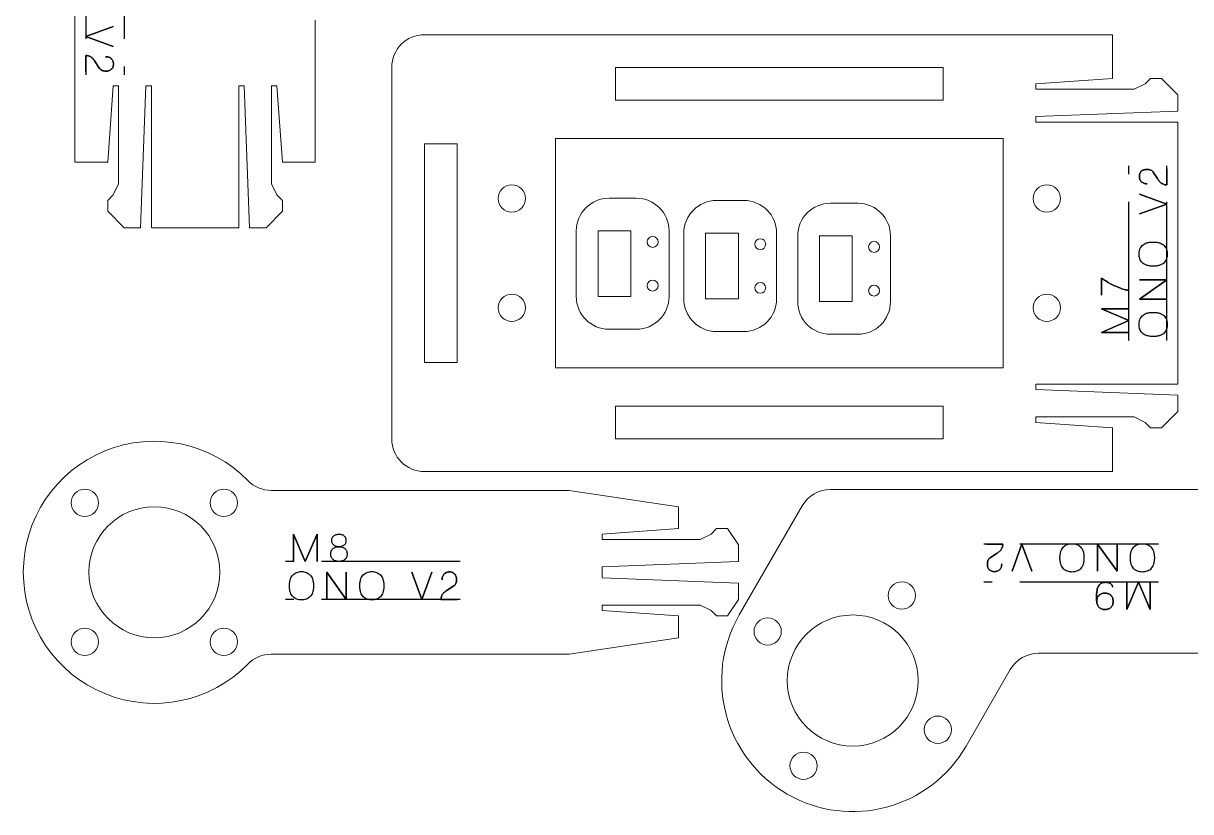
# Model space of a CAD drawing. Header units: millimetres. Extents: x 101 to 393, y 223 to 359.
# Drawn here: x 208 to 314.9, y 222.7 to 294.9 of the extents above; entities that cross this region are included whole.
import ezdxf

# ---------------------------------------------------------------- set-up
doc = ezdxf.new("R2010")
doc.units = ezdxf.units.MM
doc.linetypes.add('CENTERX2', pattern=[20.32, 12.7, -2.54, 2.54, -2.54])

msp = doc.modelspace()

# ---------------------------------------------------------------- linework, layer by layer
at = {"color": 7, "linetype": 'Continuous', "lineweight": 15}
for p, q in [((212.76, 310.18), (212.76, 282.18)), ((234.76, 295.18), (234.76, 282.18)), ((307.77, 293.85), (244.77, 293.85)), ((307.77, 289.85), (307.77, 293.85)), ((241.77, 290.85), (241.77, 256.85)), ((262.27, 290.85), (262.27, 287.85)), ((262.27, 290.85), (292.27, 290.85)), ((292.27, 290.85), (292.27, 287.85)), ((300.77, 289.35), (307.77, 289.85)), ((311.27, 289.85), (310.77, 289.35)), ((312.27, 289.85), (311.27, 289.85)), ((313.77, 288.35), (312.27, 289.85)), ((216.26, 289.18), (215.76, 282.18)), ((216.76, 289.18), (216.26, 289.18)), ((216.76, 280.18), (216.76, 289.18)), ((219.26, 289.18), (218.76, 276.18)), ((219.76, 289.18), (219.26, 289.18)), ((219.76, 276.18), (219.76, 289.18)), ((227.76, 276.18), (227.76, 289.18)), ((227.76, 289.18), (228.26, 289.18)), ((228.26, 289.18), (228.76, 276.18)), ((230.76, 280.18), (230.76, 289.18)), ((230.76, 289.18), (231.26, 289.18)), ((231.26, 289.18), (231.76, 282.18)), ((300.77, 288.85), (300.77, 289.35)), ((309.77, 288.85), (300.77, 288.85)), ((310.77, 289.35), (309.77, 288.85)), ((262.27, 287.85), (292.27, 287.85)), ((313.77, 286.85), (313.77, 288.35)), ((300.77, 286.35), (313.77, 286.85)), ((300.77, 285.85), (300.77, 286.35)), ((313.77, 285.85), (300.77, 285.85)), ((313.77, 285.85), (313.77, 261.85)), ((244.77, 283.85), (244.77, 263.85)), ((244.77, 283.85), (247.77, 283.85)), ((247.77, 283.85), (247.77, 263.85)), ((256.77, 284.35), (297.77, 284.35)), ((256.77, 263.35), (256.77, 284.35)), ((297.77, 263.35), (297.77, 284.35)), ((212.76, 282.18), (215.76, 282.18)), ((234.76, 282.18), (231.76, 282.18)), ((216.26, 279.18), (216.76, 280.18)), ((231.26, 279.18), (230.76, 280.18)), ((215.76, 278.68), (216.26, 279.18)), ((231.76, 278.68), (231.26, 279.18)), ((215.76, 277.68), (215.76, 278.68)), ((231.76, 277.68), (231.76, 278.68)), ((264.17, 278.88), (261.67, 278.88)), ((274.02, 278.67), (271.52, 278.67)), ((284.45, 278.42), (281.95, 278.42)), ((217.26, 276.18), (215.76, 277.68)), ((230.26, 276.18), (231.76, 277.68)), ((218.76, 276.18), (217.26, 276.18)), ((227.76, 276.18), (219.76, 276.18)), ((228.76, 276.18), (230.26, 276.18)), ((258.67, 275.88), (258.67, 269.88)), ((263.67, 275.88), (260.67, 275.88)), ((260.67, 275.88), (260.67, 269.88)), ((263.67, 269.88), (263.67, 275.88)), ((267.17, 269.88), (267.17, 275.88)), ((268.52, 275.67), (268.52, 269.67)), ((273.52, 275.67), (270.52, 275.67)), ((270.52, 275.67), (270.52, 269.67)), ((273.52, 269.67), (273.52, 275.67)), ((277.02, 269.67), (277.02, 275.67)), ((278.95, 275.42), (278.95, 269.42)), ((283.95, 275.42), (280.95, 275.42)), ((280.95, 275.42), (280.95, 269.42)), ((283.95, 269.42), (283.95, 275.42)), ((287.45, 269.42), (287.45, 275.42)), ((260.67, 269.88), (263.67, 269.88)), ((270.52, 269.67), (273.52, 269.67)), ((280.95, 269.42), (283.95, 269.42)), ((261.67, 266.88), (264.17, 266.88)), ((271.52, 266.67), (274.02, 266.67)), ((281.95, 266.42), (284.45, 266.42)), ((244.77, 263.85), (247.77, 263.85)), ((256.77, 263.35), (297.77, 263.35)), ((313.77, 261.85), (300.77, 261.85)), ((300.77, 261.85), (300.77, 261.35)), ((300.77, 261.35), (313.77, 260.85)), ((262.27, 259.85), (262.27, 256.85)), ((262.27, 259.85), (292.27, 259.85)), ((292.27, 259.85), (292.27, 256.85)), ((313.77, 260.85), (313.77, 259.35)), ((309.77, 258.85), (300.77, 258.85)), ((300.77, 258.85), (300.77, 258.35)), ((310.77, 258.35), (309.77, 258.85)), ((313.77, 259.35), (312.27, 257.85)), ((300.77, 258.35), (307.77, 257.85)), ((307.77, 253.85), (307.77, 257.85)), ((311.27, 257.85), (310.77, 258.35)), ((312.27, 257.85), (311.27, 257.85)), ((262.27, 256.85), (292.27, 256.85)), ((244.77, 253.85), (307.77, 253.85)), ((230.74, 252.13), (258.03, 252.13)), ((268.03, 250.63), (258.03, 252.13)), ((281.97, 252.22), (315.99, 252.22)), ((268.03, 248.63), (268.03, 250.63)), ((273.6, 240.72), (279.37, 250.72)), ((261.03, 248.13), (268.03, 248.63)), ((261.03, 247.63), (261.03, 248.13)), ((271.03, 248.13), (270.03, 247.63)), ((271.53, 248.63), (271.03, 248.13)), ((272.53, 248.63), (271.53, 248.63)), ((273.53, 247.13), (272.53, 248.63)), ((270.03, 247.63), (261.03, 247.63)), ((273.53, 245.63), (273.53, 247.13)), ((261.03, 245.13), (273.53, 245.63)), ((261.03, 245.13), (261.03, 244.13)), ((261.03, 244.13), (273.53, 243.63)), ((273.53, 243.63), (273.53, 242.13)), ((270.03, 241.63), (261.03, 241.63)), ((261.03, 241.63), (261.03, 241.13)), ((271.03, 241.13), (270.03, 241.63)), ((273.53, 242.13), (272.53, 240.63)), ((261.03, 241.13), (268.03, 240.63)), ((268.03, 240.63), (268.03, 238.63)), ((271.53, 240.63), (271.03, 241.13)), ((272.53, 240.63), (271.53, 240.63)), ((268.03, 238.63), (258.03, 237.13)), ((230.74, 237.13), (258.03, 237.13)), ((301.02, 237.22), (315.99, 237.22)), ((294.38, 228.72), (298.42, 235.72))]:
    msp.add_line(p, q, dxfattribs=at)
at = {"color": 7, "linetype": 'CENTERX2'}
for p, q in [((213.76, 306.18), (213.76, 290.18)), ((217.26, 306.18), (217.26, 290.18)), ((309.27, 265.85), (309.27, 281.85)), ((312.77, 265.85), (312.77, 281.85)), ((311.99, 247.22), (295.99, 247.22)), ((248.03, 245.63), (232.03, 245.63)), ((311.99, 243.72), (295.99, 243.72)), ((248.03, 242.13), (232.03, 242.13))]:
    msp.add_line(p, q, dxfattribs=at)
at = {"color": 7, "linetype": 'Continuous', "flags": 128}
for points in [[(213.76, 293.68), (216.26, 294.59), (216.26, 294.59), (213.76, 293.68), (213.76, 293.68), (216.26, 292.78), (216.26, 292.78), (213.76, 293.68)], [(213.76, 291.93), (213.85, 291.93), (213.93, 291.92), (214.01, 291.9), (214.08, 291.88), (214.14, 291.85), (214.2, 291.82), (214.25, 291.79), (214.31, 291.75), (214.35, 291.71), (214.4, 291.66), (214.44, 291.61), (214.48, 291.57), (214.55, 291.46), (214.62, 291.35), (214.62, 291.35), (215.02, 290.76), (215.02, 290.76), (215.05, 290.72), (215.09, 290.68), (215.12, 290.65), (215.16, 290.62), (215.24, 290.58), (215.32, 290.55), (215.4, 290.53), (215.49, 290.52), (215.58, 290.52), (215.67, 290.52), (215.67, 290.52), (215.71, 290.52), (215.76, 290.53), (215.81, 290.54), (215.86, 290.55), (215.92, 290.57), (215.97, 290.59), (216.02, 290.62), (216.06, 290.65), (216.11, 290.69), (216.15, 290.74), (216.19, 290.79), (216.22, 290.85), (216.25, 290.91), (216.27, 290.99), (216.28, 291.07), (216.29, 291.16), (216.29, 291.16), (216.28, 291.24), (216.27, 291.33), (216.25, 291.4), (216.23, 291.47), (216.19, 291.53), (216.15, 291.59), (216.11, 291.64), (216.06, 291.68), (216.01, 291.72), (215.95, 291.75), (215.89, 291.78), (215.83, 291.8), (215.76, 291.81), (215.7, 291.82), (215.63, 291.83), (215.57, 291.83), (215.57, 291.83), (215.63, 291.83), (215.7, 291.82), (215.76, 291.81), (215.83, 291.8), (215.89, 291.78), (215.95, 291.75), (216.01, 291.72), (216.06, 291.68), (216.11, 291.64), (216.15, 291.59), (216.19, 291.53), (216.23, 291.47), (216.25, 291.4), (216.27, 291.33), (216.28, 291.24), (216.29, 291.16), (216.29, 291.16), (216.28, 291.07), (216.27, 290.99), (216.25, 290.91), (216.22, 290.85), (216.19, 290.79), (216.15, 290.74), (216.11, 290.69), (216.06, 290.65), (216.02, 290.62), (215.97, 290.59), (215.92, 290.57), (215.86, 290.55), (215.81, 290.54), (215.76, 290.53), (215.71, 290.52), (215.67, 290.52), (215.67, 290.52), (215.58, 290.52), (215.49, 290.52), (215.4, 290.53), (215.32, 290.55), (215.24, 290.58), (215.16, 290.62), (215.12, 290.65), (215.09, 290.68), (215.05, 290.72), (215.02, 290.76), (215.02, 290.76), (214.62, 291.35), (214.62, 291.35), (214.55, 291.46), (214.48, 291.57), (214.44, 291.61), (214.4, 291.66), (214.35, 291.71), (214.31, 291.75), (214.25, 291.79), (214.2, 291.82), (214.14, 291.85), (214.08, 291.88), (214.01, 291.9), (213.93, 291.92), (213.85, 291.93), (213.76, 291.93), (213.76, 291.93), (213.76, 290.45), (213.76, 290.45), (213.76, 291.93)], [(312.77, 280.1), (312.68, 280.1), (312.6, 280.11), (312.52, 280.13), (312.45, 280.15), (312.39, 280.18), (312.33, 280.21), (312.27, 280.24), (312.22, 280.28), (312.17, 280.32), (312.13, 280.37), (312.09, 280.41), (312.05, 280.46), (311.98, 280.57), (311.9, 280.68), (311.9, 280.68), (311.51, 281.27), (311.51, 281.27), (311.48, 281.31), (311.44, 281.35), (311.41, 281.38), (311.37, 281.41), (311.29, 281.45), (311.21, 281.48), (311.12, 281.5), (311.04, 281.51), (310.95, 281.51), (310.86, 281.51), (310.86, 281.51), (310.82, 281.51), (310.77, 281.5), (310.72, 281.49), (310.66, 281.48), (310.61, 281.46), (310.56, 281.44), (310.51, 281.41), (310.46, 281.38), (310.42, 281.34), (310.38, 281.29), (310.34, 281.24), (310.3, 281.18), (310.28, 281.11), (310.26, 281.04), (310.24, 280.96), (310.24, 280.87), (310.24, 280.87), (310.24, 280.78), (310.26, 280.7), (310.28, 280.63), (310.3, 280.56), (310.34, 280.5), (310.38, 280.44), (310.42, 280.39), (310.47, 280.35), (310.52, 280.31), (310.58, 280.28), (310.64, 280.25), (310.7, 280.23), (310.76, 280.22), (310.83, 280.2), (310.89, 280.2), (310.96, 280.2), (310.96, 280.2), (310.89, 280.2), (310.83, 280.2), (310.76, 280.22), (310.7, 280.23), (310.64, 280.25), (310.58, 280.28), (310.52, 280.31), (310.47, 280.35), (310.42, 280.39), (310.38, 280.44), (310.34, 280.5), (310.3, 280.56), (310.28, 280.63), (310.26, 280.7), (310.24, 280.78), (310.24, 280.87), (310.24, 280.87), (310.24, 280.96), (310.26, 281.04), (310.28, 281.11), (310.3, 281.18), (310.34, 281.24), (310.38, 281.29), (310.42, 281.34), (310.46, 281.38), (310.51, 281.41), (310.56, 281.44), (310.61, 281.46), (310.66, 281.48), (310.72, 281.49), (310.77, 281.5), (310.82, 281.51), (310.86, 281.51), (310.86, 281.51), (310.95, 281.51), (311.04, 281.51), (311.12, 281.5), (311.21, 281.48), (311.29, 281.45), (311.37, 281.41), (311.41, 281.38), (311.44, 281.35), (311.48, 281.31), (311.51, 281.27), (311.51, 281.27), (311.9, 280.68), (311.9, 280.68), (311.98, 280.57), (312.05, 280.46), (312.09, 280.41), (312.13, 280.37), (312.17, 280.32), (312.22, 280.28), (312.27, 280.24), (312.33, 280.21), (312.39, 280.18), (312.45, 280.15), (312.52, 280.13), (312.6, 280.11), (312.68, 280.1), (312.77, 280.1), (312.77, 280.1), (312.77, 281.58), (312.77, 281.58), (312.77, 280.1)], [(312.77, 278.34), (310.27, 277.44), (310.27, 277.44), (312.77, 278.34), (312.77, 278.34), (310.27, 279.25), (310.27, 279.25), (312.77, 278.34)], [(312.8, 273.76), (312.8, 273.65), (312.79, 273.54), (312.77, 273.44), (312.74, 273.34), (312.7, 273.24), (312.65, 273.15), (312.59, 273.06), (312.52, 272.99), (312.44, 272.91), (312.34, 272.85), (312.24, 272.8), (312.12, 272.75), (312.06, 272.73), (311.99, 272.71), (311.92, 272.7), (311.84, 272.68), (311.77, 272.67), (311.68, 272.67), (311.6, 272.66), (311.51, 272.66), (311.51, 272.66), (311.42, 272.66), (311.34, 272.67), (311.26, 272.67), (311.18, 272.68), (311.1, 272.7), (311.03, 272.71), (310.97, 272.73), (310.9, 272.75), (310.78, 272.8), (310.68, 272.85), (310.58, 272.91), (310.5, 272.99), (310.43, 273.06), (310.37, 273.15), (310.32, 273.24), (310.28, 273.34), (310.25, 273.44), (310.23, 273.54), (310.21, 273.65), (310.21, 273.76), (310.21, 273.76), (310.21, 273.88), (310.23, 273.98), (310.25, 274.09), (310.28, 274.19), (310.32, 274.29), (310.37, 274.38), (310.43, 274.46), (310.5, 274.54), (310.58, 274.61), (310.68, 274.67), (310.78, 274.73), (310.9, 274.78), (310.97, 274.8), (311.03, 274.82), (311.1, 274.83), (311.18, 274.84), (311.26, 274.85), (311.34, 274.86), (311.42, 274.86), (311.51, 274.86), (311.51, 274.86), (311.6, 274.86), (311.68, 274.86), (311.77, 274.85), (311.84, 274.84), (311.92, 274.83), (311.99, 274.82), (312.06, 274.8), (312.12, 274.78), (312.24, 274.73), (312.34, 274.67), (312.44, 274.61), (312.52, 274.54), (312.59, 274.46), (312.65, 274.38), (312.7, 274.29), (312.74, 274.19), (312.77, 274.09), (312.79, 273.98), (312.8, 273.88)], [(312.8, 273.76), (312.8, 273.65), (312.79, 273.54), (312.77, 273.44), (312.74, 273.34), (312.7, 273.24), (312.65, 273.15), (312.59, 273.06), (312.52, 272.99), (312.44, 272.91), (312.34, 272.85), (312.24, 272.8), (312.12, 272.75), (312.06, 272.73), (311.99, 272.71), (311.92, 272.7), (311.84, 272.68), (311.77, 272.67), (311.68, 272.67), (311.6, 272.66), (311.51, 272.66), (311.51, 272.66), (311.42, 272.66), (311.34, 272.67), (311.26, 272.67), (311.18, 272.68), (311.1, 272.7), (311.03, 272.71), (310.97, 272.73), (310.9, 272.75), (310.78, 272.8), (310.68, 272.85), (310.58, 272.91), (310.5, 272.99), (310.43, 273.06), (310.37, 273.15), (310.32, 273.24), (310.28, 273.34), (310.25, 273.44), (310.23, 273.54), (310.21, 273.65), (310.21, 273.76), (310.21, 273.76), (310.21, 273.88), (310.23, 273.98), (310.25, 274.09), (310.28, 274.19), (310.32, 274.29), (310.37, 274.38), (310.43, 274.46), (310.5, 274.54), (310.58, 274.61), (310.68, 274.67), (310.78, 274.73), (310.9, 274.78), (310.97, 274.8), (311.03, 274.82), (311.1, 274.83), (311.18, 274.84), (311.26, 274.85), (311.34, 274.86), (311.42, 274.86), (311.51, 274.86), (311.51, 274.86), (311.6, 274.86), (311.68, 274.86), (311.77, 274.85), (311.84, 274.84), (311.92, 274.83), (311.99, 274.82), (312.06, 274.8), (312.12, 274.78), (312.24, 274.73), (312.34, 274.67), (312.44, 274.61), (312.52, 274.54), (312.59, 274.46), (312.65, 274.38), (312.7, 274.29), (312.74, 274.19), (312.77, 274.09), (312.79, 273.98), (312.8, 273.88), (312.8, 273.76)], [(309.27, 270.45), (309.2, 270.46), (309.12, 270.46), (309.03, 270.48), (308.94, 270.5), (308.84, 270.53), (308.74, 270.56), (308.63, 270.59), (308.53, 270.63), (308.3, 270.72), (308.07, 270.82), (307.83, 270.93), (307.6, 271.05), (307.38, 271.17), (307.16, 271.3), (307.05, 271.36), (306.96, 271.43), (306.86, 271.49), (306.77, 271.55), (306.77, 271.55), (306.77, 270), (306.77, 270), (306.77, 271.55), (306.77, 271.55), (306.86, 271.49), (306.96, 271.43), (307.05, 271.36), (307.16, 271.3), (307.38, 271.17), (307.6, 271.05), (307.83, 270.93), (308.07, 270.82), (308.3, 270.72), (308.53, 270.63), (308.63, 270.59), (308.74, 270.56), (308.84, 270.53), (308.94, 270.5), (309.03, 270.48), (309.12, 270.46), (309.2, 270.46), (309.27, 270.45)], [(310.27, 269.64), (312.77, 271.42), (312.77, 271.42), (310.27, 271.42), (310.27, 271.42), (312.77, 271.42), (312.77, 271.42), (310.27, 269.64), (310.27, 269.64), (312.77, 269.64), (312.77, 269.64), (310.27, 269.64)], [(306.77, 266.59), (309.27, 267.67), (309.27, 267.67), (306.77, 268.74), (306.77, 268.74), (309.27, 268.74), (309.27, 268.74), (306.77, 268.74), (306.77, 268.74), (309.27, 267.67), (309.27, 267.67), (306.77, 266.59), (306.77, 266.59), (309.27, 266.59), (309.27, 266.59), (306.77, 266.59)], [(312.8, 267.32), (312.8, 267.21), (312.79, 267.1), (312.77, 266.99), (312.74, 266.89), (312.7, 266.8), (312.65, 266.71), (312.59, 266.62), (312.52, 266.54), (312.44, 266.47), (312.34, 266.41), (312.24, 266.35), (312.12, 266.31), (312.06, 266.29), (311.99, 266.27), (311.92, 266.25), (311.84, 266.24), (311.77, 266.23), (311.68, 266.23), (311.6, 266.22), (311.51, 266.22), (311.51, 266.22), (311.42, 266.22), (311.34, 266.23), (311.26, 266.23), (311.18, 266.24), (311.1, 266.25), (311.03, 266.27), (310.97, 266.29), (310.9, 266.31), (310.78, 266.35), (310.68, 266.41), (310.58, 266.47), (310.5, 266.54), (310.43, 266.62), (310.37, 266.71), (310.32, 266.8), (310.28, 266.89), (310.25, 266.99), (310.23, 267.1), (310.21, 267.21), (310.21, 267.32), (310.21, 267.32), (310.21, 267.43), (310.23, 267.54), (310.25, 267.65), (310.28, 267.75), (310.32, 267.85), (310.37, 267.94), (310.43, 268.02), (310.5, 268.1), (310.58, 268.17), (310.68, 268.23), (310.78, 268.29), (310.9, 268.34), (310.97, 268.36), (311.03, 268.37), (311.1, 268.39), (311.18, 268.4), (311.26, 268.41), (311.34, 268.42), (311.42, 268.42), (311.51, 268.42), (311.51, 268.42), (311.6, 268.42), (311.68, 268.42), (311.77, 268.41), (311.84, 268.4), (311.92, 268.39), (311.99, 268.37), (312.06, 268.36), (312.12, 268.34), (312.24, 268.29), (312.34, 268.23), (312.44, 268.17), (312.52, 268.1), (312.59, 268.02), (312.65, 267.94), (312.7, 267.85), (312.74, 267.75), (312.77, 267.65), (312.79, 267.54), (312.8, 267.43)], [(312.8, 267.32), (312.8, 267.21), (312.79, 267.1), (312.77, 266.99), (312.74, 266.89), (312.7, 266.8), (312.65, 266.71), (312.59, 266.62), (312.52, 266.54), (312.44, 266.47), (312.34, 266.41), (312.24, 266.35), (312.12, 266.31), (312.06, 266.29), (311.99, 266.27), (311.92, 266.25), (311.84, 266.24), (311.77, 266.23), (311.68, 266.23), (311.6, 266.22), (311.51, 266.22), (311.51, 266.22), (311.42, 266.22), (311.34, 266.23), (311.26, 266.23), (311.18, 266.24), (311.1, 266.25), (311.03, 266.27), (310.97, 266.29), (310.9, 266.31), (310.78, 266.35), (310.68, 266.41), (310.58, 266.47), (310.5, 266.54), (310.43, 266.62), (310.37, 266.71), (310.32, 266.8), (310.28, 266.89), (310.25, 266.99), (310.23, 267.1), (310.21, 267.21), (310.21, 267.32), (310.21, 267.32), (310.21, 267.43), (310.23, 267.54), (310.25, 267.65), (310.28, 267.75), (310.32, 267.85), (310.37, 267.94), (310.43, 268.02), (310.5, 268.1), (310.58, 268.17), (310.68, 268.23), (310.78, 268.29), (310.9, 268.34), (310.97, 268.36), (311.03, 268.37), (311.1, 268.39), (311.18, 268.4), (311.26, 268.41), (311.34, 268.42), (311.42, 268.42), (311.51, 268.42), (311.51, 268.42), (311.6, 268.42), (311.68, 268.42), (311.77, 268.41), (311.84, 268.4), (311.92, 268.39), (311.99, 268.37), (312.06, 268.36), (312.12, 268.34), (312.24, 268.29), (312.34, 268.23), (312.44, 268.17), (312.52, 268.1), (312.59, 268.02), (312.65, 267.94), (312.7, 267.85), (312.74, 267.75), (312.77, 267.65), (312.79, 267.54), (312.8, 267.43), (312.8, 267.32)], [(232.78, 248.13), (233.85, 245.63), (233.85, 245.63), (234.93, 248.13), (234.93, 248.13), (234.93, 245.63), (234.93, 245.63), (234.93, 248.13), (234.93, 248.13), (233.85, 245.63), (233.85, 245.63), (232.78, 248.13), (232.78, 248.13), (232.78, 245.63), (232.78, 245.63), (232.78, 248.13)], [(236.93, 246.97), (236.87, 246.97), (236.8, 246.97), (236.74, 246.98), (236.68, 247), (236.63, 247.02), (236.57, 247.04), (236.52, 247.07), (236.48, 247.1), (236.44, 247.14), (236.4, 247.18), (236.37, 247.22), (236.34, 247.28), (236.32, 247.33), (236.3, 247.4), (236.29, 247.47), (236.29, 247.54), (236.29, 247.54), (236.29, 247.62), (236.3, 247.69), (236.32, 247.75), (236.34, 247.81), (236.36, 247.86), (236.4, 247.91), (236.43, 247.95), (236.47, 247.98), (236.52, 248.02), (236.57, 248.04), (236.62, 248.07), (236.68, 248.09), (236.74, 248.1), (236.8, 248.11), (236.86, 248.12), (236.93, 248.12), (236.93, 248.12), (237, 248.12), (237.07, 248.11), (237.13, 248.1), (237.19, 248.09), (237.25, 248.07), (237.3, 248.05), (237.35, 248.02), (237.39, 247.99), (237.43, 247.95), (237.47, 247.91), (237.5, 247.86), (237.53, 247.81), (237.55, 247.75), (237.56, 247.69), (237.57, 247.62), (237.58, 247.54), (237.58, 247.54), (237.57, 247.47), (237.56, 247.4), (237.55, 247.33), (237.53, 247.28), (237.5, 247.22), (237.47, 247.18), (237.43, 247.14), (237.39, 247.1), (237.34, 247.07), (237.29, 247.04), (237.24, 247.02), (237.18, 247), (237.12, 246.98), (237.06, 246.97), (237, 246.97), (236.93, 246.97)], [(236.93, 246.97), (236.87, 246.97), (236.8, 246.97), (236.74, 246.98), (236.68, 247), (236.63, 247.02), (236.57, 247.04), (236.52, 247.07), (236.48, 247.1), (236.44, 247.14), (236.4, 247.18), (236.37, 247.22), (236.34, 247.28), (236.32, 247.33), (236.3, 247.4), (236.29, 247.47), (236.29, 247.54), (236.29, 247.54), (236.29, 247.62), (236.3, 247.69), (236.32, 247.75), (236.34, 247.81), (236.36, 247.86), (236.4, 247.91), (236.43, 247.95), (236.47, 247.98), (236.52, 248.02), (236.57, 248.04), (236.62, 248.07), (236.68, 248.09), (236.74, 248.1), (236.8, 248.11), (236.86, 248.12), (236.93, 248.12), (236.93, 248.12), (237, 248.12), (237.07, 248.11), (237.13, 248.1), (237.19, 248.09), (237.25, 248.07), (237.3, 248.05), (237.35, 248.02), (237.39, 247.99), (237.43, 247.95), (237.47, 247.91), (237.5, 247.86), (237.53, 247.81), (237.55, 247.75), (237.56, 247.69), (237.57, 247.62), (237.58, 247.54), (237.58, 247.54), (237.57, 247.47), (237.56, 247.4), (237.55, 247.33), (237.53, 247.28), (237.5, 247.22), (237.47, 247.18), (237.43, 247.14), (237.39, 247.1), (237.34, 247.07), (237.29, 247.04), (237.24, 247.02), (237.18, 247), (237.12, 246.98), (237.06, 246.97), (237, 246.97), (236.93, 246.97)], [(236.93, 245.63), (236.86, 245.63), (236.78, 245.64), (236.71, 245.65), (236.64, 245.67), (236.58, 245.69), (236.52, 245.71), (236.46, 245.75), (236.41, 245.79), (236.36, 245.83), (236.32, 245.88), (236.28, 245.93), (236.25, 245.99), (236.22, 246.06), (236.2, 246.13), (236.19, 246.21), (236.19, 246.3), (236.19, 246.3), (236.19, 246.39), (236.2, 246.47), (236.22, 246.54), (236.24, 246.61), (236.27, 246.67), (236.31, 246.72), (236.35, 246.77), (236.39, 246.81), (236.44, 246.85), (236.5, 246.88), (236.56, 246.91), (236.63, 246.93), (236.7, 246.95), (236.77, 246.96), (236.85, 246.96), (236.93, 246.97), (236.93, 246.97), (237.02, 246.96), (237.09, 246.96), (237.17, 246.95), (237.24, 246.93), (237.31, 246.91), (237.37, 246.88), (237.42, 246.85), (237.47, 246.81), (237.52, 246.77), (237.56, 246.72), (237.6, 246.67), (237.63, 246.61), (237.65, 246.54), (237.67, 246.47), (237.68, 246.39), (237.68, 246.3), (237.68, 246.3), (237.68, 246.21), (237.67, 246.13), (237.65, 246.06), (237.62, 245.99), (237.59, 245.93), (237.55, 245.88), (237.51, 245.83), (237.46, 245.79), (237.41, 245.75), (237.35, 245.71), (237.29, 245.69), (237.22, 245.67), (237.15, 245.65), (237.08, 245.64), (237.01, 245.63), (236.93, 245.63)], [(236.93, 245.63), (236.86, 245.63), (236.78, 245.64), (236.71, 245.65), (236.64, 245.67), (236.58, 245.69), (236.52, 245.71), (236.46, 245.75), (236.41, 245.79), (236.36, 245.83), (236.32, 245.88), (236.28, 245.93), (236.25, 245.99), (236.22, 246.06), (236.2, 246.13), (236.19, 246.21), (236.19, 246.3), (236.19, 246.3), (236.19, 246.39), (236.2, 246.47), (236.22, 246.54), (236.24, 246.61), (236.27, 246.67), (236.31, 246.72), (236.35, 246.77), (236.39, 246.81), (236.44, 246.85), (236.5, 246.88), (236.56, 246.91), (236.63, 246.93), (236.7, 246.95), (236.77, 246.96), (236.85, 246.96), (236.93, 246.97), (236.93, 246.97), (237.02, 246.96), (237.09, 246.96), (237.17, 246.95), (237.24, 246.93), (237.31, 246.91), (237.37, 246.88), (237.42, 246.85), (237.47, 246.81), (237.52, 246.77), (237.56, 246.72), (237.6, 246.67), (237.63, 246.61), (237.65, 246.54), (237.67, 246.47), (237.68, 246.39), (237.68, 246.3), (237.68, 246.3), (237.68, 246.21), (237.67, 246.13), (237.65, 246.06), (237.62, 245.99), (237.59, 245.93), (237.55, 245.88), (237.51, 245.83), (237.46, 245.79), (237.41, 245.75), (237.35, 245.71), (237.29, 245.69), (237.22, 245.67), (237.15, 245.65), (237.08, 245.64), (237.01, 245.63), (236.93, 245.63)], [(297.74, 247.22), (297.73, 247.12), (297.72, 247.04), (297.71, 246.96), (297.68, 246.89), (297.66, 246.83), (297.63, 246.77), (297.59, 246.72), (297.56, 246.67), (297.51, 246.62), (297.47, 246.57), (297.42, 246.53), (297.37, 246.5), (297.27, 246.42), (297.16, 246.35), (297.16, 246.35), (296.57, 245.95), (296.57, 245.95), (296.53, 245.92), (296.49, 245.89), (296.45, 245.85), (296.43, 245.81), (296.38, 245.73), (296.36, 245.65), (296.34, 245.57), (296.33, 245.48), (296.33, 245.39), (296.33, 245.3), (296.33, 245.3), (296.33, 245.26), (296.33, 245.21), (296.34, 245.16), (296.36, 245.11), (296.38, 245.06), (296.4, 245), (296.43, 244.96), (296.46, 244.91), (296.5, 244.86), (296.55, 244.82), (296.6, 244.78), (296.66, 244.75), (296.72, 244.72), (296.8, 244.7), (296.88, 244.69), (296.96, 244.68), (296.96, 244.68), (297.05, 244.69), (297.14, 244.7), (297.21, 244.72), (297.28, 244.75), (297.34, 244.78), (297.39, 244.82), (297.44, 244.86), (297.49, 244.91), (297.53, 244.97), (297.56, 245.02), (297.58, 245.08), (297.61, 245.14), (297.62, 245.21), (297.63, 245.27), (297.64, 245.34), (297.64, 245.4), (297.64, 245.4), (297.64, 245.34), (297.63, 245.27), (297.62, 245.21), (297.61, 245.14), (297.58, 245.08), (297.56, 245.02), (297.53, 244.97), (297.49, 244.91), (297.44, 244.86), (297.39, 244.82), (297.34, 244.78), (297.28, 244.75), (297.21, 244.72), (297.14, 244.7), (297.05, 244.69), (296.96, 244.68), (296.96, 244.68), (296.88, 244.69), (296.8, 244.7), (296.72, 244.72), (296.66, 244.75), (296.6, 244.78), (296.55, 244.82), (296.5, 244.86), (296.46, 244.91), (296.43, 244.96), (296.4, 245), (296.38, 245.06), (296.36, 245.11), (296.34, 245.16), (296.33, 245.21), (296.33, 245.26), (296.33, 245.3), (296.33, 245.3), (296.33, 245.39), (296.33, 245.48), (296.34, 245.57), (296.36, 245.65), (296.38, 245.73), (296.43, 245.81), (296.45, 245.85), (296.49, 245.89), (296.53, 245.92), (296.57, 245.95), (296.57, 245.95), (297.16, 246.35), (297.16, 246.35), (297.27, 246.42), (297.37, 246.5), (297.42, 246.53), (297.47, 246.57), (297.51, 246.62), (297.56, 246.67), (297.59, 246.72), (297.63, 246.77), (297.66, 246.83), (297.68, 246.89), (297.71, 246.96), (297.72, 247.04), (297.73, 247.12), (297.74, 247.22), (297.74, 247.22), (296.25, 247.22), (296.25, 247.22), (297.74, 247.22)], [(299.49, 247.22), (300.4, 244.72), (300.4, 244.72), (299.49, 247.22), (299.49, 247.22), (298.59, 244.72), (298.59, 244.72), (299.49, 247.22)], [(304.07, 247.25), (304.19, 247.24), (304.3, 247.23), (304.4, 247.21), (304.5, 247.18), (304.6, 247.14), (304.69, 247.09), (304.77, 247.03), (304.85, 246.96), (304.92, 246.88), (304.99, 246.79), (305.04, 246.68), (305.09, 246.56), (305.11, 246.5), (305.13, 246.43), (305.14, 246.36), (305.15, 246.29), (305.16, 246.21), (305.17, 246.13), (305.17, 246.04), (305.17, 245.95), (305.17, 245.95), (305.17, 245.87), (305.17, 245.78), (305.16, 245.7), (305.15, 245.62), (305.14, 245.55), (305.13, 245.48), (305.11, 245.41), (305.09, 245.35), (305.04, 245.23), (304.99, 245.12), (304.92, 245.03), (304.85, 244.94), (304.77, 244.87), (304.69, 244.81), (304.6, 244.76), (304.5, 244.72), (304.4, 244.69), (304.3, 244.67), (304.19, 244.66), (304.07, 244.65), (304.07, 244.65), (303.96, 244.66), (303.85, 244.67), (303.75, 244.69), (303.65, 244.72), (303.55, 244.76), (303.46, 244.81), (303.38, 244.87), (303.3, 244.94), (303.23, 245.03), (303.16, 245.12), (303.11, 245.23), (303.06, 245.35), (303.04, 245.41), (303.02, 245.48), (303.01, 245.55), (302.99, 245.62), (302.98, 245.7), (302.98, 245.78), (302.97, 245.87), (302.97, 245.95), (302.97, 245.95), (302.97, 246.04), (302.98, 246.13), (302.98, 246.21), (302.99, 246.29), (303.01, 246.36), (303.02, 246.43), (303.04, 246.5), (303.06, 246.56), (303.11, 246.68), (303.16, 246.79), (303.23, 246.88), (303.3, 246.96), (303.38, 247.03), (303.46, 247.09), (303.55, 247.14), (303.65, 247.18), (303.75, 247.21), (303.85, 247.23), (303.96, 247.24)], [(304.07, 247.25), (304.19, 247.24), (304.3, 247.23), (304.4, 247.21), (304.5, 247.18), (304.6, 247.14), (304.69, 247.09), (304.77, 247.03), (304.85, 246.96), (304.92, 246.88), (304.99, 246.79), (305.04, 246.68), (305.09, 246.56), (305.11, 246.5), (305.13, 246.43), (305.14, 246.36), (305.15, 246.29), (305.16, 246.21), (305.17, 246.13), (305.17, 246.04), (305.17, 245.95), (305.17, 245.95), (305.17, 245.87), (305.17, 245.78), (305.16, 245.7), (305.15, 245.62), (305.14, 245.55), (305.13, 245.48), (305.11, 245.41), (305.09, 245.35), (305.04, 245.23), (304.99, 245.12), (304.92, 245.03), (304.85, 244.94), (304.77, 244.87), (304.69, 244.81), (304.6, 244.76), (304.5, 244.72), (304.4, 244.69), (304.3, 244.67), (304.19, 244.66), (304.07, 244.65), (304.07, 244.65), (303.96, 244.66), (303.85, 244.67), (303.75, 244.69), (303.65, 244.72), (303.55, 244.76), (303.46, 244.81), (303.38, 244.87), (303.3, 244.94), (303.23, 245.03), (303.16, 245.12), (303.11, 245.23), (303.06, 245.35), (303.04, 245.41), (303.02, 245.48), (303.01, 245.55), (302.99, 245.62), (302.98, 245.7), (302.98, 245.78), (302.97, 245.87), (302.97, 245.95), (302.97, 245.95), (302.97, 246.04), (302.98, 246.13), (302.98, 246.21), (302.99, 246.29), (303.01, 246.36), (303.02, 246.43), (303.04, 246.5), (303.06, 246.56), (303.11, 246.68), (303.16, 246.79), (303.23, 246.88), (303.3, 246.96), (303.38, 247.03), (303.46, 247.09), (303.55, 247.14), (303.65, 247.18), (303.75, 247.21), (303.85, 247.23), (303.96, 247.24), (304.07, 247.25)], [(308.2, 244.72), (306.42, 247.22), (306.42, 247.22), (306.42, 244.72), (306.42, 244.72), (306.42, 247.22), (306.42, 247.22), (308.2, 244.72), (308.2, 244.72), (308.2, 247.22), (308.2, 247.22), (308.2, 244.72)], [(310.52, 247.25), (310.63, 247.24), (310.74, 247.23), (310.84, 247.21), (310.94, 247.18), (311.04, 247.14), (311.13, 247.09), (311.22, 247.03), (311.29, 246.96), (311.36, 246.88), (311.43, 246.79), (311.48, 246.68), (311.53, 246.56), (311.55, 246.5), (311.57, 246.43), (311.58, 246.36), (311.6, 246.29), (311.61, 246.21), (311.61, 246.13), (311.62, 246.04), (311.62, 245.95), (311.62, 245.95), (311.62, 245.87), (311.61, 245.78), (311.61, 245.7), (311.6, 245.62), (311.58, 245.55), (311.57, 245.48), (311.55, 245.41), (311.53, 245.35), (311.48, 245.23), (311.43, 245.12), (311.36, 245.03), (311.29, 244.94), (311.22, 244.87), (311.13, 244.81), (311.04, 244.76), (310.94, 244.72), (310.84, 244.69), (310.74, 244.67), (310.63, 244.66), (310.52, 244.65), (310.52, 244.65), (310.4, 244.66), (310.3, 244.67), (310.19, 244.69), (310.09, 244.72), (309.99, 244.76), (309.9, 244.81), (309.82, 244.87), (309.74, 244.94), (309.67, 245.03), (309.6, 245.12), (309.55, 245.23), (309.5, 245.35), (309.48, 245.41), (309.46, 245.48), (309.45, 245.55), (309.44, 245.62), (309.43, 245.7), (309.42, 245.78), (309.42, 245.87), (309.42, 245.95), (309.42, 245.95), (309.42, 246.04), (309.42, 246.13), (309.43, 246.21), (309.44, 246.29), (309.45, 246.36), (309.46, 246.43), (309.48, 246.5), (309.5, 246.56), (309.55, 246.68), (309.6, 246.79), (309.67, 246.88), (309.74, 246.96), (309.82, 247.03), (309.9, 247.09), (309.99, 247.14), (310.09, 247.18), (310.19, 247.21), (310.3, 247.23), (310.4, 247.24)], [(310.52, 247.25), (310.63, 247.24), (310.74, 247.23), (310.84, 247.21), (310.94, 247.18), (311.04, 247.14), (311.13, 247.09), (311.22, 247.03), (311.29, 246.96), (311.36, 246.88), (311.43, 246.79), (311.48, 246.68), (311.53, 246.56), (311.55, 246.5), (311.57, 246.43), (311.58, 246.36), (311.6, 246.29), (311.61, 246.21), (311.61, 246.13), (311.62, 246.04), (311.62, 245.95), (311.62, 245.95), (311.62, 245.87), (311.61, 245.78), (311.61, 245.7), (311.6, 245.62), (311.58, 245.55), (311.57, 245.48), (311.55, 245.41), (311.53, 245.35), (311.48, 245.23), (311.43, 245.12), (311.36, 245.03), (311.29, 244.94), (311.22, 244.87), (311.13, 244.81), (311.04, 244.76), (310.94, 244.72), (310.84, 244.69), (310.74, 244.67), (310.63, 244.66), (310.52, 244.65), (310.52, 244.65), (310.4, 244.66), (310.3, 244.67), (310.19, 244.69), (310.09, 244.72), (309.99, 244.76), (309.9, 244.81), (309.82, 244.87), (309.74, 244.94), (309.67, 245.03), (309.6, 245.12), (309.55, 245.23), (309.5, 245.35), (309.48, 245.41), (309.46, 245.48), (309.45, 245.55), (309.44, 245.62), (309.43, 245.7), (309.42, 245.78), (309.42, 245.87), (309.42, 245.95), (309.42, 245.95), (309.42, 246.04), (309.42, 246.13), (309.43, 246.21), (309.44, 246.29), (309.45, 246.36), (309.46, 246.43), (309.48, 246.5), (309.5, 246.56), (309.55, 246.68), (309.6, 246.79), (309.67, 246.88), (309.74, 246.96), (309.82, 247.03), (309.9, 247.09), (309.99, 247.14), (310.09, 247.18), (310.19, 247.21), (310.3, 247.23), (310.4, 247.24), (310.52, 247.25)], [(233.51, 242.1), (233.39, 242.1), (233.29, 242.11), (233.18, 242.13), (233.08, 242.16), (232.98, 242.2), (232.89, 242.25), (232.81, 242.31), (232.73, 242.38), (232.66, 242.46), (232.6, 242.56), (232.54, 242.66), (232.49, 242.78), (232.47, 242.84), (232.45, 242.91), (232.44, 242.98), (232.43, 243.06), (232.42, 243.13), (232.41, 243.22), (232.41, 243.3), (232.41, 243.39), (232.41, 243.39), (232.41, 243.48), (232.41, 243.56), (232.42, 243.64), (232.43, 243.72), (232.44, 243.8), (232.45, 243.87), (232.47, 243.93), (232.49, 244), (232.54, 244.12), (232.6, 244.22), (232.66, 244.32), (232.73, 244.4), (232.81, 244.47), (232.89, 244.53), (232.98, 244.58), (233.08, 244.62), (233.18, 244.65), (233.29, 244.67), (233.39, 244.69), (233.51, 244.69), (233.51, 244.69), (233.62, 244.69), (233.73, 244.67), (233.83, 244.65), (233.94, 244.62), (234.03, 244.58), (234.12, 244.53), (234.21, 244.47), (234.28, 244.4), (234.36, 244.32), (234.42, 244.22), (234.47, 244.12), (234.52, 244), (234.54, 243.93), (234.56, 243.87), (234.57, 243.8), (234.59, 243.72), (234.6, 243.64), (234.6, 243.56), (234.61, 243.48), (234.61, 243.39), (234.61, 243.39), (234.61, 243.3), (234.6, 243.22), (234.6, 243.13), (234.59, 243.06), (234.57, 242.98), (234.56, 242.91), (234.54, 242.84), (234.52, 242.78), (234.47, 242.66), (234.42, 242.56), (234.36, 242.46), (234.28, 242.38), (234.21, 242.31), (234.12, 242.25), (234.03, 242.2), (233.94, 242.16), (233.83, 242.13), (233.73, 242.11), (233.62, 242.1)], [(233.51, 242.1), (233.39, 242.1), (233.29, 242.11), (233.18, 242.13), (233.08, 242.16), (232.98, 242.2), (232.89, 242.25), (232.81, 242.31), (232.73, 242.38), (232.66, 242.46), (232.6, 242.56), (232.54, 242.66), (232.49, 242.78), (232.47, 242.84), (232.45, 242.91), (232.44, 242.98), (232.43, 243.06), (232.42, 243.13), (232.41, 243.22), (232.41, 243.3), (232.41, 243.39), (232.41, 243.39), (232.41, 243.48), (232.41, 243.56), (232.42, 243.64), (232.43, 243.72), (232.44, 243.8), (232.45, 243.87), (232.47, 243.93), (232.49, 244), (232.54, 244.12), (232.6, 244.22), (232.66, 244.32), (232.73, 244.4), (232.81, 244.47), (232.89, 244.53), (232.98, 244.58), (233.08, 244.62), (233.18, 244.65), (233.29, 244.67), (233.39, 244.69), (233.51, 244.69), (233.51, 244.69), (233.62, 244.69), (233.73, 244.67), (233.83, 244.65), (233.94, 244.62), (234.03, 244.58), (234.12, 244.53), (234.21, 244.47), (234.28, 244.4), (234.36, 244.32), (234.42, 244.22), (234.47, 244.12), (234.52, 244), (234.54, 243.93), (234.56, 243.87), (234.57, 243.8), (234.59, 243.72), (234.6, 243.64), (234.6, 243.56), (234.61, 243.48), (234.61, 243.39), (234.61, 243.39), (234.61, 243.3), (234.6, 243.22), (234.6, 243.13), (234.59, 243.06), (234.57, 242.98), (234.56, 242.91), (234.54, 242.84), (234.52, 242.78), (234.47, 242.66), (234.42, 242.56), (234.36, 242.46), (234.28, 242.38), (234.21, 242.31), (234.12, 242.25), (234.03, 242.2), (233.94, 242.16), (233.83, 242.13), (233.73, 242.11), (233.62, 242.1), (233.51, 242.1)], [(235.83, 244.63), (237.6, 242.13), (237.6, 242.13), (237.6, 244.63), (237.6, 244.63), (237.6, 242.13), (237.6, 242.13), (235.83, 244.63), (235.83, 244.63), (235.83, 242.13), (235.83, 242.13), (235.83, 244.63)], [(239.95, 242.1), (239.84, 242.1), (239.73, 242.11), (239.62, 242.13), (239.52, 242.16), (239.43, 242.2), (239.33, 242.25), (239.25, 242.31), (239.17, 242.38), (239.1, 242.46), (239.04, 242.56), (238.98, 242.66), (238.94, 242.78), (238.91, 242.84), (238.9, 242.91), (238.88, 242.98), (238.87, 243.06), (238.86, 243.13), (238.85, 243.22), (238.85, 243.3), (238.85, 243.39), (238.85, 243.39), (238.85, 243.48), (238.85, 243.56), (238.86, 243.64), (238.87, 243.72), (238.88, 243.8), (238.9, 243.87), (238.91, 243.93), (238.94, 244), (238.98, 244.12), (239.04, 244.22), (239.1, 244.32), (239.17, 244.4), (239.25, 244.47), (239.33, 244.53), (239.43, 244.58), (239.52, 244.62), (239.62, 244.65), (239.73, 244.67), (239.84, 244.69), (239.95, 244.69), (239.95, 244.69), (240.06, 244.69), (240.17, 244.67), (240.28, 244.65), (240.38, 244.62), (240.47, 244.58), (240.56, 244.53), (240.65, 244.47), (240.73, 244.4), (240.8, 244.32), (240.86, 244.22), (240.92, 244.12), (240.96, 244), (240.98, 243.93), (241, 243.87), (241.02, 243.8), (241.03, 243.72), (241.04, 243.64), (241.05, 243.56), (241.05, 243.48), (241.05, 243.39), (241.05, 243.39), (241.05, 243.3), (241.05, 243.22), (241.04, 243.13), (241.03, 243.06), (241.02, 242.98), (241, 242.91), (240.98, 242.84), (240.96, 242.78), (240.92, 242.66), (240.86, 242.56), (240.8, 242.46), (240.73, 242.38), (240.65, 242.31), (240.56, 242.25), (240.47, 242.2), (240.38, 242.16), (240.28, 242.13), (240.17, 242.11), (240.06, 242.1)], [(239.95, 242.1), (239.84, 242.1), (239.73, 242.11), (239.62, 242.13), (239.52, 242.16), (239.43, 242.2), (239.33, 242.25), (239.25, 242.31), (239.17, 242.38), (239.1, 242.46), (239.04, 242.56), (238.98, 242.66), (238.94, 242.78), (238.91, 242.84), (238.9, 242.91), (238.88, 242.98), (238.87, 243.06), (238.86, 243.13), (238.85, 243.22), (238.85, 243.3), (238.85, 243.39), (238.85, 243.39), (238.85, 243.48), (238.85, 243.56), (238.86, 243.64), (238.87, 243.72), (238.88, 243.8), (238.9, 243.87), (238.91, 243.93), (238.94, 244), (238.98, 244.12), (239.04, 244.22), (239.1, 244.32), (239.17, 244.4), (239.25, 244.47), (239.33, 244.53), (239.43, 244.58), (239.52, 244.62), (239.62, 244.65), (239.73, 244.67), (239.84, 244.69), (239.95, 244.69), (239.95, 244.69), (240.06, 244.69), (240.17, 244.67), (240.28, 244.65), (240.38, 244.62), (240.47, 244.58), (240.56, 244.53), (240.65, 244.47), (240.73, 244.4), (240.8, 244.32), (240.86, 244.22), (240.92, 244.12), (240.96, 244), (240.98, 243.93), (241, 243.87), (241.02, 243.8), (241.03, 243.72), (241.04, 243.64), (241.05, 243.56), (241.05, 243.48), (241.05, 243.39), (241.05, 243.39), (241.05, 243.3), (241.05, 243.22), (241.04, 243.13), (241.03, 243.06), (241.02, 242.98), (241, 242.91), (240.98, 242.84), (240.96, 242.78), (240.92, 242.66), (240.86, 242.56), (240.8, 242.46), (240.73, 242.38), (240.65, 242.31), (240.56, 242.25), (240.47, 242.2), (240.38, 242.16), (240.28, 242.13), (240.17, 242.11), (240.06, 242.1), (239.95, 242.1)], [(244.53, 242.13), (243.62, 244.63), (243.62, 244.63), (244.53, 242.13), (244.53, 242.13), (245.44, 244.63), (245.44, 244.63), (244.53, 242.13)], [(246.28, 242.13), (246.29, 242.22), (246.3, 242.3), (246.32, 242.38), (246.34, 242.45), (246.37, 242.51), (246.4, 242.57), (246.43, 242.63), (246.47, 242.68), (246.51, 242.72), (246.55, 242.77), (246.6, 242.81), (246.65, 242.85), (246.75, 242.92), (246.86, 242.99), (246.86, 242.99), (247.45, 243.39), (247.45, 243.39), (247.5, 243.42), (247.54, 243.46), (247.57, 243.49), (247.6, 243.53), (247.64, 243.61), (247.67, 243.69), (247.69, 243.78), (247.69, 243.86), (247.7, 243.95), (247.7, 244.04), (247.7, 244.04), (247.7, 244.08), (247.69, 244.13), (247.68, 244.18), (247.67, 244.23), (247.65, 244.29), (247.62, 244.34), (247.6, 244.39), (247.56, 244.44), (247.52, 244.48), (247.48, 244.52), (247.42, 244.56), (247.37, 244.6), (247.3, 244.62), (247.23, 244.64), (247.15, 244.66), (247.06, 244.66), (247.06, 244.66), (246.97, 244.66), (246.89, 244.64), (246.81, 244.62), (246.75, 244.6), (246.68, 244.56), (246.63, 244.52), (246.58, 244.48), (246.54, 244.43), (246.5, 244.38), (246.47, 244.32), (246.44, 244.26), (246.42, 244.2), (246.4, 244.14), (246.39, 244.07), (246.38, 244.01), (246.38, 243.94), (246.38, 243.94), (246.38, 244.01), (246.39, 244.07), (246.4, 244.14), (246.42, 244.2), (246.44, 244.26), (246.47, 244.32), (246.5, 244.38), (246.54, 244.43), (246.58, 244.48), (246.63, 244.52), (246.68, 244.56), (246.75, 244.6), (246.81, 244.62), (246.89, 244.64), (246.97, 244.66), (247.06, 244.66), (247.06, 244.66), (247.15, 244.66), (247.23, 244.64), (247.3, 244.62), (247.37, 244.6), (247.42, 244.56), (247.48, 244.52), (247.52, 244.48), (247.56, 244.44), (247.6, 244.39), (247.62, 244.34), (247.65, 244.29), (247.67, 244.23), (247.68, 244.18), (247.69, 244.13), (247.7, 244.08), (247.7, 244.04), (247.7, 244.04), (247.7, 243.95), (247.69, 243.86), (247.69, 243.78), (247.67, 243.69), (247.64, 243.61), (247.6, 243.53), (247.57, 243.49), (247.54, 243.46), (247.5, 243.42), (247.45, 243.39), (247.45, 243.39), (246.86, 242.99), (246.86, 242.99), (246.75, 242.92), (246.65, 242.85), (246.6, 242.81), (246.55, 242.77), (246.51, 242.72), (246.47, 242.68), (246.43, 242.63), (246.4, 242.57), (246.37, 242.51), (246.34, 242.45), (246.32, 242.38), (246.3, 242.3), (246.29, 242.22), (246.28, 242.13), (246.28, 242.13), (247.77, 242.13), (247.77, 242.13), (246.28, 242.13)], [(306.34, 241.97), (306.34, 242.05), (306.35, 242.13), (306.37, 242.21), (306.39, 242.28), (306.42, 242.34), (306.46, 242.41), (306.5, 242.46), (306.55, 242.52), (306.6, 242.56), (306.66, 242.6), (306.72, 242.64), (306.78, 242.67), (306.85, 242.69), (306.92, 242.71), (307, 242.72), (307.07, 242.72), (307.07, 242.72), (307.15, 242.72), (307.22, 242.71), (307.3, 242.7), (307.37, 242.68), (307.43, 242.66), (307.5, 242.63), (307.56, 242.6), (307.61, 242.55), (307.66, 242.51), (307.7, 242.45), (307.74, 242.39), (307.77, 242.32), (307.8, 242.25), (307.82, 242.16), (307.83, 242.07), (307.84, 241.97), (307.84, 241.97), (307.83, 241.87), (307.82, 241.78), (307.8, 241.69), (307.77, 241.62), (307.74, 241.55), (307.7, 241.49), (307.66, 241.43), (307.61, 241.38), (307.56, 241.34), (307.5, 241.31), (307.43, 241.28), (307.37, 241.26), (307.3, 241.24), (307.22, 241.23), (307.15, 241.22), (307.07, 241.22), (307.07, 241.22), (307, 241.22), (306.92, 241.23), (306.85, 241.25), (306.78, 241.27), (306.72, 241.3), (306.66, 241.34), (306.6, 241.38), (306.55, 241.42), (306.51, 241.48), (306.46, 241.53), (306.43, 241.59), (306.4, 241.66), (306.37, 241.73), (306.36, 241.81), (306.34, 241.89), (306.34, 241.97), (306.34, 241.97), (306.33, 242.03), (306.33, 242.1), (306.33, 242.17), (306.32, 242.25), (306.32, 242.34), (306.32, 242.43), (306.32, 242.53), (306.32, 242.62), (306.34, 242.82), (306.37, 243.01), (306.39, 243.11), (306.42, 243.2), (306.46, 243.28), (306.5, 243.36), (306.55, 243.44), (306.61, 243.51), (306.67, 243.57), (306.75, 243.62), (306.79, 243.64), (306.83, 243.66), (306.88, 243.68), (306.93, 243.69), (306.98, 243.7), (307.03, 243.71), (307.09, 243.71), (307.15, 243.72), (307.15, 243.72), (307.24, 243.71), (307.32, 243.7), (307.4, 243.69), (307.47, 243.67), (307.52, 243.64), (307.58, 243.61), (307.62, 243.58), (307.66, 243.55), (307.69, 243.52), (307.72, 243.48), (307.74, 243.44), (307.76, 243.4), (307.77, 243.36), (307.78, 243.32), (307.79, 243.29), (307.8, 243.26), (307.8, 243.26), (307.79, 243.29), (307.78, 243.32), (307.77, 243.36), (307.76, 243.4), (307.74, 243.44), (307.72, 243.48), (307.69, 243.52), (307.66, 243.55), (307.62, 243.58), (307.58, 243.61), (307.52, 243.64), (307.47, 243.67), (307.4, 243.69), (307.32, 243.7), (307.24, 243.71), (307.15, 243.72), (307.15, 243.72), (307.09, 243.71), (307.03, 243.71), (306.98, 243.7), (306.93, 243.69), (306.88, 243.68), (306.83, 243.66), (306.79, 243.64), (306.75, 243.62), (306.67, 243.57), (306.61, 243.51), (306.55, 243.44), (306.5, 243.36), (306.46, 243.28), (306.42, 243.2), (306.39, 243.11), (306.37, 243.01), (306.34, 242.82), (306.32, 242.62), (306.32, 242.53), (306.32, 242.43), (306.32, 242.34), (306.32, 242.25), (306.33, 242.17), (306.33, 242.1), (306.33, 242.03), (306.34, 241.97), (306.34, 241.97), (306.34, 241.89), (306.36, 241.81), (306.37, 241.73), (306.4, 241.66), (306.43, 241.59), (306.46, 241.53), (306.51, 241.48), (306.55, 241.42), (306.6, 241.38), (306.66, 241.34), (306.72, 241.3), (306.78, 241.27), (306.85, 241.25), (306.92, 241.23), (307, 241.22), (307.07, 241.22), (307.07, 241.22), (307.15, 241.22), (307.22, 241.23), (307.3, 241.24), (307.37, 241.26), (307.43, 241.28), (307.5, 241.31), (307.56, 241.34), (307.61, 241.38), (307.66, 241.43), (307.7, 241.49), (307.74, 241.55), (307.77, 241.62), (307.8, 241.69), (307.82, 241.78), (307.83, 241.87), (307.84, 241.97), (307.84, 241.97), (307.83, 242.07), (307.82, 242.16), (307.8, 242.25), (307.77, 242.32), (307.74, 242.39), (307.7, 242.45), (307.66, 242.51), (307.61, 242.55), (307.56, 242.6), (307.5, 242.63), (307.43, 242.66), (307.37, 242.68), (307.3, 242.7), (307.22, 242.71), (307.15, 242.72), (307.07, 242.72), (307.07, 242.72), (307, 242.72), (306.92, 242.71), (306.85, 242.69), (306.78, 242.67), (306.72, 242.64), (306.66, 242.6), (306.6, 242.56), (306.55, 242.52), (306.5, 242.46), (306.46, 242.41), (306.42, 242.34), (306.39, 242.28), (306.37, 242.21), (306.35, 242.13), (306.34, 242.05), (306.34, 241.97)], [(311.24, 241.22), (310.17, 243.72), (310.17, 243.72), (309.09, 241.22), (309.09, 241.22), (309.09, 243.72), (309.09, 243.72), (309.09, 241.22), (309.09, 241.22), (310.17, 243.72), (310.17, 243.72), (311.24, 241.22), (311.24, 241.22), (311.24, 243.72), (311.24, 243.72), (311.24, 241.22)]]:
    msp.add_lwpolyline(points, dxfattribs=at)
at = {"color": 7, "linetype": 'Continuous', "lineweight": 15}
for centre, radius in [((252.77, 278.85), 1.25), ((301.77, 278.85), 1.25), ((265.67, 274.88), 0.5), ((275.52, 274.67), 0.5), ((285.95, 274.42), 0.5), ((265.67, 270.88), 0.5), ((275.52, 270.67), 0.5), ((285.95, 270.42), 0.5), ((252.77, 268.85), 1.25), ((301.77, 268.85), 1.25), ((213.67, 250.99), 1.25), ((226.4, 250.99), 1.25), ((220.03, 244.63), 6), ((288.49, 242.51), 1.25), ((283.99, 234.72), 6), ((213.67, 238.26), 1.25), ((226.4, 238.26), 1.25), ((276.2, 239.22), 1.25), ((291.79, 230.22), 1.25), ((279.49, 226.92), 1.25)]:
    msp.add_circle(centre, radius, dxfattribs=at)
for centre, radius, start, end in [((244.77, 290.85), 3, 90, 180), ((261.67, 275.88), 3, 90, 180), ((264.17, 275.88), 3, 0, 90), ((271.52, 275.67), 3, 90, 180), ((274.02, 275.67), 3, 0, 90), ((281.95, 275.42), 3, 90, 180), ((284.45, 275.42), 3, 0, 90), ((261.67, 269.88), 3, 180, 270), ((264.17, 269.88), 3, 270, 0), ((271.52, 269.67), 3, 180, 270), ((274.02, 269.67), 3, 270, 0), ((281.95, 269.42), 3, 180, 270), ((284.45, 269.42), 3, 270, 0), ((220.03, 244.63), 12, 44.427, 315.573), ((244.77, 256.85), 3, 180, 270), ((230.74, 255.13), 3, 224.427, 270), ((281.97, 249.22), 3, 90, 150), ((283.99, 234.72), 12, 150, 330), ((230.74, 234.13), 3, 90, 135.573), ((301.02, 234.22), 3, 90, 150)]:
    msp.add_arc(centre, radius, start, end, dxfattribs=at)

doc.saveas('drawing.dxf')
